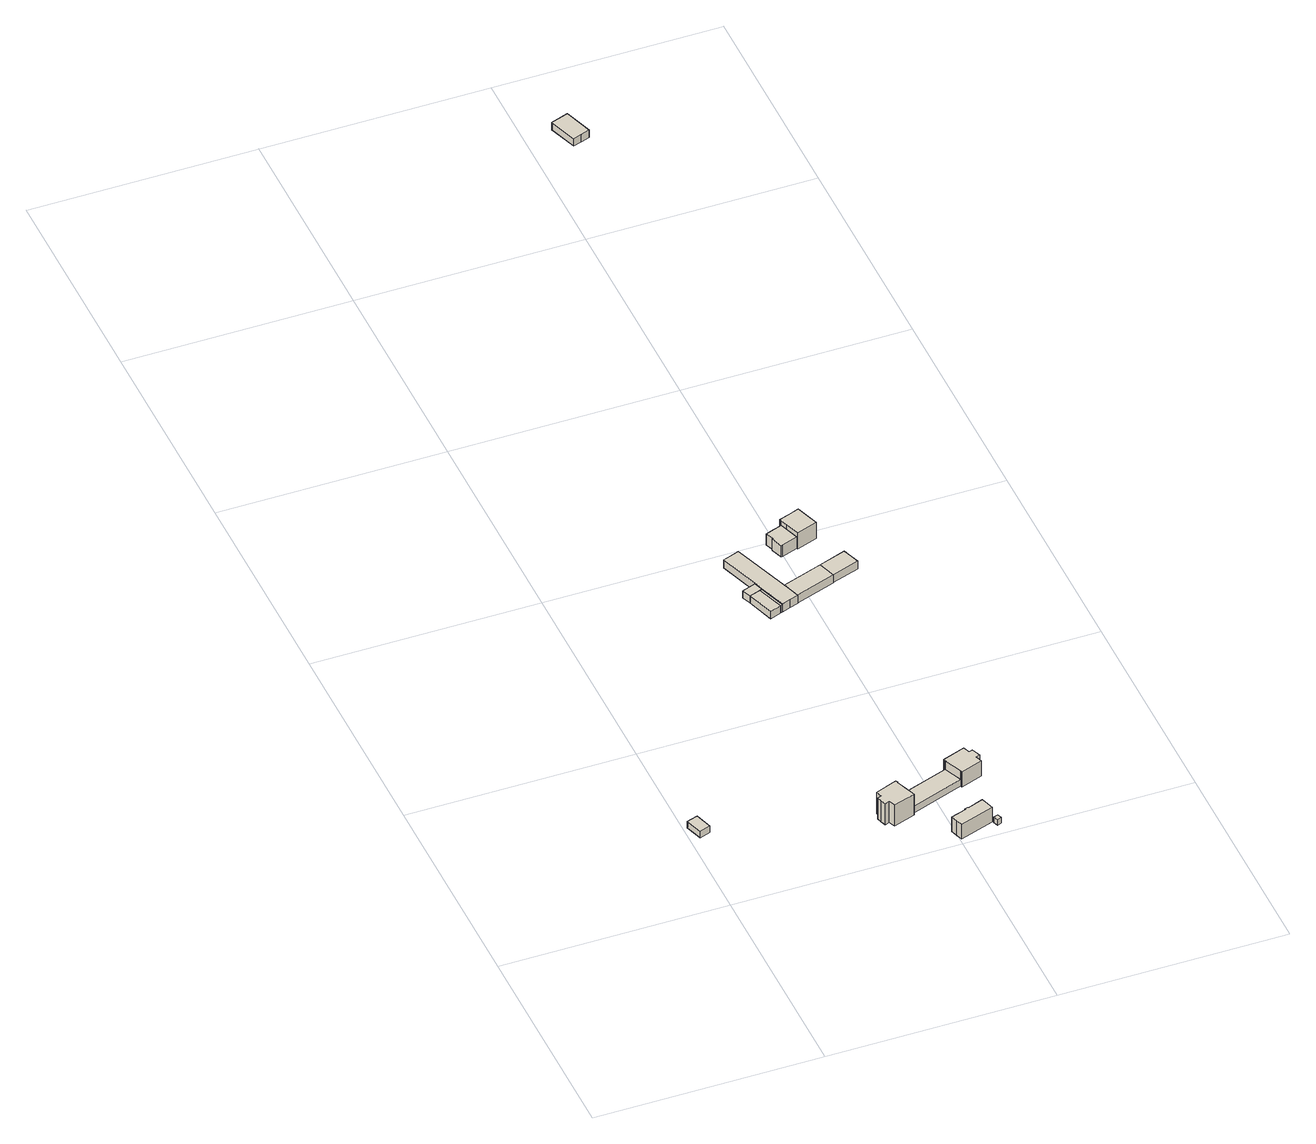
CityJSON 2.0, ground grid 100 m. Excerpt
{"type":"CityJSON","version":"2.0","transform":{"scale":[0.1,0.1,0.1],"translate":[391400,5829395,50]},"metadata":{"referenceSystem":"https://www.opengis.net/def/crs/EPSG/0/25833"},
"CityObjects":{
"building1":{"type":"Building","attributes":{"Gemeindeschluessel":"11000003","BezugspunktDach":"2200","function":"31001_2000","measuredHeight":3.49,"storeysAboveGround":1},"address":[{"country":"Germany","locality":"Berlin","thoroughfareNumber":"5 (18)","thoroughfareName":"Blankenfelder Chaussee"}],"geometry":[{"type":"Solid","lod":"1","boundaries":[[[[0,1,2,3]],[[4,5,6,7]],[[4,7,3,2]],[[5,4,2,1]],[[6,5,1,0]],[[7,6,0,3]]]]}]},
"building2":{"type":"Building","attributes":{"Gemeindeschluessel":"11000003","function":"31001_3270"},"address":[{"country":"Germany","locality":"Berlin","thoroughfareNumber":"5 (21)","thoroughfareName":"Blankenfelder Chaussee"}],"children":["building2-1","building2-2","building2-3"]},
"building2-1":{"type":"BuildingPart","attributes":{"BezugspunktDach":"2200","measuredHeight":12.51,"storeysAboveGround":1},"parents":["building2"],"geometry":[{"type":"MultiSurface","lod":"1","boundaries":[[[8,9,10,11,12,13,14,15,16,17,18,19,20]],[[21,22,23,24,25,26,27,28,29,30,31,32,33]],[[21,33,20,19]],[[22,21,19,18]],[[23,22,18,17]],[[24,23,17,16]],[[25,24,16,15]],[[34,35,15,14]],[[36,37,38,39,26,14,13]],[[28,27,13,12]],[[29,28,12,11]],[[30,29,11,10]],[[31,30,10,9]],[[32,31,9,8]],[[33,32,8,20]],[[26,25,35,34]],[[27,39,38,37,36]]]}]},
"building2-2":{"type":"BuildingPart","attributes":{"BezugspunktDach":"2200","measuredHeight":5.06,"storeysAboveGround":1},"parents":["building2"],"geometry":[{"type":"MultiSurface","lod":"1","boundaries":[[[37,36,40,41,42,43,35]],[[24,44,45,46,27,38,25]],[[24,25,35,43]],[[44,24,43,42]],[[27,46,40,36]],[[38,37,34,26]],[[45,44,42,41]],[[46,47,45,41,40]],[[38,27,36,37]],[[25,26,34,35]]]}]},
"building2-3":{"type":"BuildingPart","attributes":{"BezugspunktDach":"2200","measuredHeight":9.98,"storeysAboveGround":1},"parents":["building2"],"geometry":[{"type":"MultiSurface","lod":"1","boundaries":[[[48,49,50,51,52,53,54,55,56,57,58,59]],[[60,61,62,63,64,65,66,67,46,44,68,69]],[[60,69,59,58]],[[61,60,58,57]],[[62,61,57,56]],[[63,62,56,55]],[[64,63,55,54]],[[65,64,54,53]],[[66,65,53,52]],[[67,66,52,51]],[[46,67,51,50]],[[44,42,41,40,46,50,49]],[[68,44,49,48]],[[69,68,48,59]],[[45,41,42,44]],[[45,46,40,41]]]}]},
"building3":{"type":"Building","attributes":{"Gemeindeschluessel":"11000003","BezugspunktDach":"2200","function":"31001_3270","measuredHeight":8.01,"storeysAboveGround":1},"address":[{"country":"Germany","locality":"Berlin","thoroughfareNumber":"5 (23)","thoroughfareName":"Blankenfelder Chaussee"}],"geometry":[{"type":"Solid","lod":"1","boundaries":[[[[70,71,72,73,74,75,76,77,78,79]],[[80,81,82,83,84,85,86,87,88,89]],[[80,89,79,78]],[[81,80,78,77]],[[82,81,77,76]],[[83,82,76,75]],[[84,83,75,74]],[[85,84,74,73]],[[86,85,73,72]],[[87,86,72,71]],[[88,87,71,70]],[[89,88,70,79]]]]}]},
"building4":{"type":"Building","attributes":{"Gemeindeschluessel":"11000003","BezugspunktDach":"2200","function":"31001_3270","measuredHeight":2.92,"storeysAboveGround":1},"address":[{"country":"Germany","locality":"Berlin","thoroughfareNumber":"5 (25)","thoroughfareName":"Blankenfelder Chaussee"}],"geometry":[{"type":"Solid","lod":"1","boundaries":[[[[90,91,92,93]],[[94,95,96,97]],[[94,97,93,92]],[[95,94,92,91]],[[96,95,91,90]],[[97,96,90,93]]]]}]},
"building5":{"type":"Building","attributes":{"Gemeindeschluessel":"11000003","BezugspunktDach":"2200","function":"31001_3270","measuredHeight":3.85,"storeysAboveGround":1},"address":[{"country":"Germany","locality":"Berlin","thoroughfareNumber":"5 (9)","thoroughfareName":"Blankenfelder Chaussee"}],"geometry":[{"type":"Solid","lod":"1","boundaries":[[[[98,99,100,101]],[[102,103,104,105]],[[102,105,101,100]],[[103,102,100,99]],[[104,103,99,98]],[[105,104,98,101]]]]}]},
"building6":{"type":"Building","attributes":{"Gemeindeschluessel":"11000003","BezugspunktDach":"2200","function":"51009_1610","measuredHeight":3.77,"storeysAboveGround":0},"address":[{"country":"Germany","locality":"Berlin"}],"geometry":[{"type":"Solid","lod":"1","boundaries":[[[[101,100,106,107,108]],[[109,110,111,112,113]],[[109,113,108,107]],[[110,109,107,106]],[[111,110,106,100]],[[112,111,100,101]],[[113,112,101,108]]]]}]},
"building7":{"type":"Building","attributes":{"Gemeindeschluessel":"11000003","function":"31001_3270"},"address":[{"country":"Germany","locality":"Berlin","thoroughfareNumber":"5 (8)","thoroughfareName":"Blankenfelder Chaussee"}],"children":["building7-1","building7-2"]},
"building7-1":{"type":"BuildingPart","attributes":{"BezugspunktDach":"2200","measuredHeight":4.68,"storeysAboveGround":1},"parents":["building7"],"geometry":[{"type":"MultiSurface","lod":"1","boundaries":[[[114,115,116,117,118,119,120,121,122]],[[123,124,125,126,127,128,110,109,129]],[[123,129,122,121]],[[124,123,121,120]],[[125,124,120,119]],[[126,125,119,118]],[[127,126,118,117]],[[128,127,117,116]],[[106,130,116,115]],[[109,110,115,114]],[[129,109,114,122]],[[131,110,128,130,106]]]}]},
"building7-2":{"type":"BuildingPart","attributes":{"BezugspunktDach":"2200","measuredHeight":3.77,"storeysAboveGround":1},"parents":["building7"],"geometry":[{"type":"Solid","lod":"1","boundaries":[[[[99,130,106,100]],[[110,128,132,111]],[[110,111,100,106]],[[132,128,130,99]],[[111,132,99,100]],[[110,106,130,128]]]]}]},
"building8":{"type":"Building","attributes":{"Gemeindeschluessel":"11000003","BezugspunktDach":"2200","function":"31001_3270","measuredHeight":4.82,"storeysAboveGround":1},"address":[{"country":"Germany","locality":"Berlin","thoroughfareNumber":"5 (7)","thoroughfareName":"Blankenfelder Chaussee"}],"geometry":[{"type":"Solid","lod":"1","boundaries":[[[[133,134,135,136,137]],[[138,139,140,141,142]],[[138,142,137,136]],[[139,138,136,135]],[[140,139,135,134]],[[141,140,134,133]],[[142,141,133,137]]]]}]},
"building9":{"type":"Building","attributes":{"Gemeindeschluessel":"11000003","BezugspunktDach":"2200","function":"31001_3270","measuredHeight":7.56,"storeysAboveGround":1},"address":[{"country":"Germany","locality":"Berlin","thoroughfareNumber":"5 (5)","thoroughfareName":"Blankenfelder Chaussee"}],"geometry":[{"type":"Solid","lod":"1","boundaries":[[[[143,144,145,146,147,148,149,150]],[[151,152,153,154,155,156,157,158]],[[151,158,150,149]],[[152,151,149,148]],[[153,152,148,147]],[[154,153,147,146]],[[155,154,146,145]],[[156,155,145,144]],[[157,156,144,143]],[[158,157,143,150]]]]}]},
"building10":{"type":"Building","attributes":{"Gemeindeschluessel":"11000003","BezugspunktDach":"2200","function":"31001_3270","measuredHeight":4.56,"storeysAboveGround":1},"address":[{"country":"Germany","locality":"Berlin","thoroughfareNumber":"5 (6)","thoroughfareName":"Blankenfelder Chaussee"}],"geometry":[{"type":"Solid","lod":"1","boundaries":[[[[134,159,160,161,136]],[[162,163,164,165,166]],[[162,166,136,161]],[[163,162,161,160]],[[164,163,160,159]],[[165,164,159,134]],[[166,165,134,136]]]]}]},
"building11":{"type":"Building","attributes":{"Gemeindeschluessel":"11000003","BezugspunktDach":"2200","function":"31001_3270","measuredHeight":10.16,"storeysAboveGround":2},"address":[{"country":"Germany","locality":"Berlin","thoroughfareNumber":"5 (4)","thoroughfareName":"Blankenfelder Chaussee"}],"geometry":[{"type":"Solid","lod":"1","boundaries":[[[[167,168,169,170,171,172,173]],[[174,175,176,177,178,152,179]],[[174,179,173,172]],[[175,174,172,171]],[[176,175,171,170]],[[177,176,170,169]],[[178,177,169,168]],[[152,178,168,167]],[[179,152,167,173]]]]}]},
"building12":{"type":"Building","attributes":{"Gemeindeschluessel":"11000003","BezugspunktDach":"2200","function":"31001_2000","measuredHeight":4.27,"storeysAboveGround":1},"address":[{"country":"Germany","locality":"Berlin","thoroughfareNumber":"9","thoroughfareName":"Blankenfelder Chaussee"}],"geometry":[{"type":"Solid","lod":"1","boundaries":[[[[180,181,182,183,184]],[[185,186,187,188,189]],[[185,189,184,183]],[[186,185,183,182]],[[187,186,182,181]],[[188,187,181,180]],[[189,188,180,184]]]]}]}
},
"vertices":[
[30,392,70],[77,407,70],[53,483,70],[5,467,70],[53,483,36],[77,407,36],[30,392,36],[5,467,36],
[740,222,135],[747,201,135],[767,208,135],[779,179,135],[876,212,135],[873,221,135],[857,263,135],[842,305,135],[843,305,135],[839,315,135],[742,279,135],[751,252,135],[733,245,135],[751,252,25],[742,279,25],[839,315,25],[843,305,25],[842,305,25],[857,263,25],[873,221,25],[876,212,25],[779,179,25],[767,208,25],[747,201,25],[740,222,25],[733,245,25],[857,263,60],[842,305,60],[873,221,60],[858,263,60],[858,263,25],[860,255,25],
[1115,308,60],[1098,348,60],[1082,388,60],[843,305,60],[1082,388,25],[1098,348,25],[1115,308,25],[1111,318,25],
[1084,389,103],[1082,388,103],[1115,308,103],[1118,301,103],[1120,301,103],[1216,335,103],[1205,364,103],[1223,370,103],[1208,411,103],[1191,405,103],[1180,435,103],[1080,399,103],[1180,435,25],[1191,405,25],[1208,411,25],[1223,370,25],[1205,364,25],[1216,335,25],[1120,301,25],[1118,301,25],[1084,389,25],[1080,399,25],
[989,39,96],[999,10,96],[1152,63,96],[1143,92,96],[1133,121,96],[1062,96,96],[1061,100,96],[1047,95,96],[1049,91,96],[980,68,96],[1049,91,20],[1047,95,20],[1061,100,20],[1062,96,20],[1133,121,20],[1143,92,20],[1152,63,20],[999,10,20],[989,39,20],[980,68,20],
[1163,31,51],[1182,39,51],[1175,61,51],[1155,54,51],[1175,61,22],[1182,39,22],[1163,31,22],[1155,54,22],
[793,1529,76],[843,1546,76],[802,1664,76],[754,1648,76],[802,1664,37],[843,1546,37],[793,1529,37],[754,1648,37],
[812,1668,76],[798,1709,76],[738,1687,76],[798,1709,38],[812,1668,38],[802,1664,38],[754,1648,38],[738,1687,38],
[798,1709,80],[812,1668,80],[853,1550,80],[891,1562,80],[929,1575,80],[903,1651,80],[810,1913,80],[773,1900,80],[737,1888,80],[773,1900,38],[810,1913,38],[903,1651,38],[929,1575,38],[891,1562,38],[853,1550,38],[737,1888,38],[853,1550,76],[812,1668,52],
[843,1546,38],
[929,1575,83],[1106,1635,83],[1093,1673,83],[1080,1712,83],[903,1651,83],[1080,1712,39],[1093,1673,39],[1106,1635,39],[929,1575,39],[903,1651,39],
[959,1912,101],[954,1910,101],[973,1858,101],[980,1860,101],[1050,1885,101],[1019,1974,101],[982,1961,101],[945,1948,101],[982,1961,42],[1019,1974,42],[1050,1885,42],[980,1860,42],[973,1858,42],[954,1910,42],[959,1912,42],[945,1948,42],
[1227,1676,83],[1214,1715,83],[1200,1753,83],[1200,1753,42],[1214,1715,42],[1227,1676,42],[1106,1635,42],[1080,1712,42],
[1019,1974,125],[1030,1942,125],[1052,1880,125],[1145,1912,125],[1109,2016,125],[1063,1999,125],[1016,1983,125],[1063,1999,42],[1109,2016,42],[1145,1912,42],[1052,1880,42],[1030,1942,42],[1016,1983,42],
[1170,4545,41],[1208,4558,41],[1246,4571,41],[1204,4697,41],[1127,4671,41],[1204,4697,2],[1246,4571,2],[1208,4558,2],[1170,4545,2],[1127,4671,2]
]}
